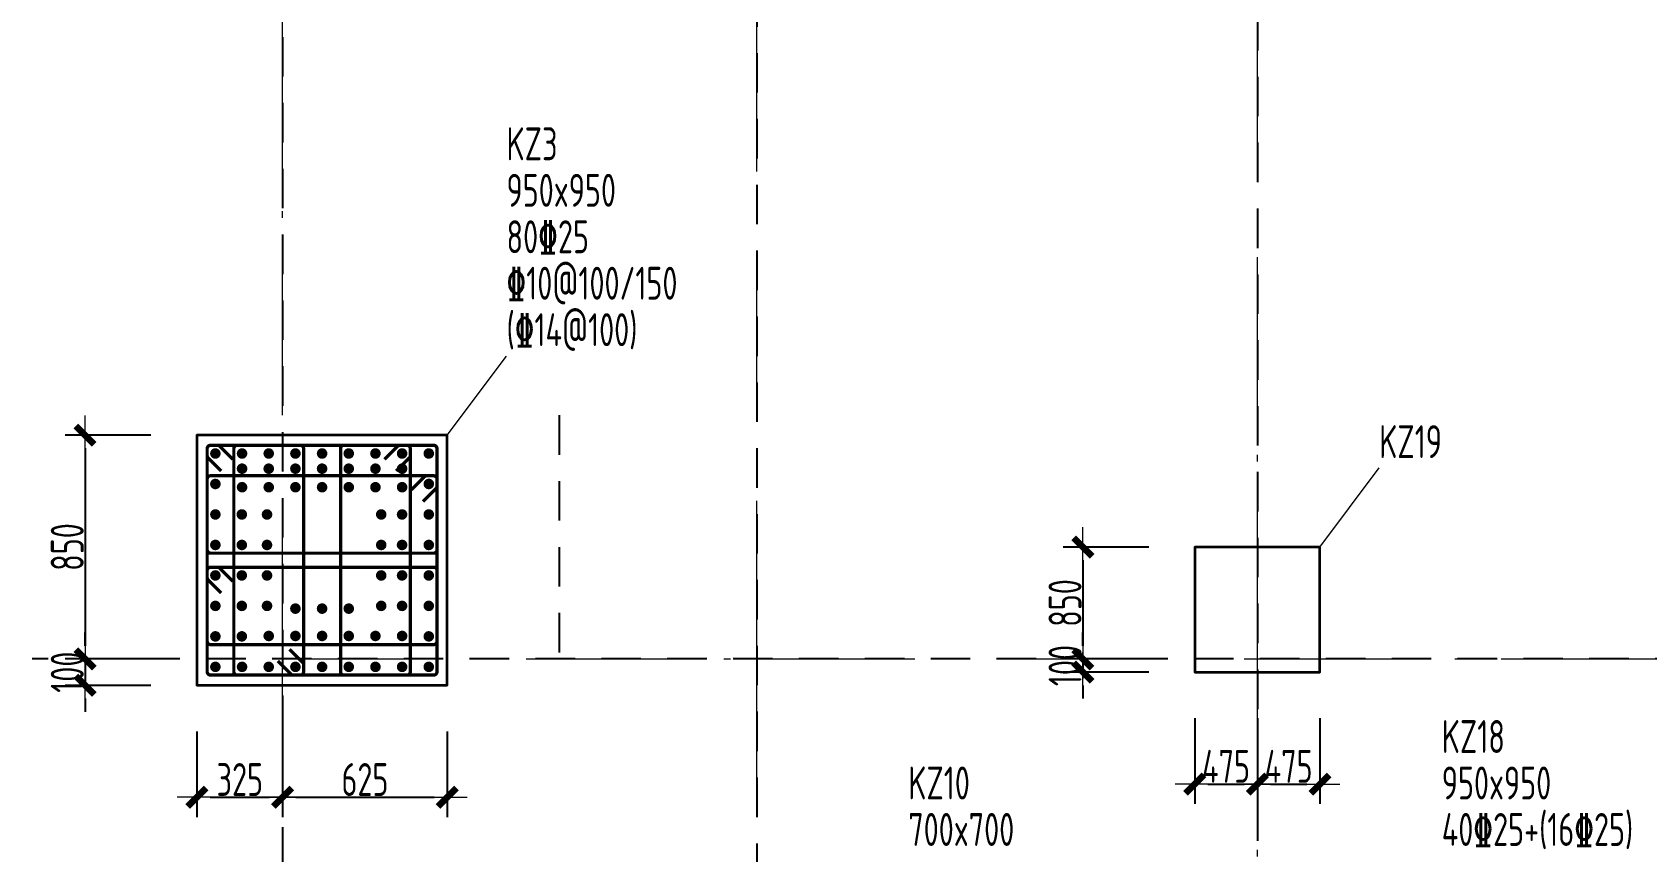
# Model space of a CAD drawing. Header units: millimetres. Extents: x 539196 to 807275, y 431843 to 1156631.
# Drawn here: x 610368 to 622624, y 964896 to 971117 of the extents above; entities that cross this region are included whole.
import ezdxf
from ezdxf.enums import TextEntityAlignment as Align

# ---------------------------------------------------------------- set-up
doc = ezdxf.new("R2010")
doc.units = ezdxf.units.MM
doc.header["$MEASUREMENT"] = 0
for name, pattern in [('DOTE', [2.42, 2, -0.2, 0.02, -0.2]), ('点划线', [1850, 1200, -300, 50, -300]), ('虚线', [500, 300, -200])]:
    doc.linetypes.add(name, pattern=pattern)
doc.layers.add('DOTE', color=1, linetype='DOTE')
for name, color, linetype, lineweight in [('柱尺寸标注', 3, 'Continuous', 18), ('柱标注引线', 2, 'Continuous', 18), ('柱箍筋', 1, 'Continuous', 25), ('柱纵筋', 1, 'Continuous', 70), ('柱集中标注', 2, 'Continuous', 18), ('砼柱', 2, 'Continuous', 35), ('网格', 9, '点划线', 18)]:
    doc.layers.add(name, color=color, linetype=linetype, lineweight=lineweight)
doc.styles.add('样式 1_yjk_yjk_yjk_yjk_yjk', font='yjkeng.shx', dxfattribs={"width": 0.7, "bigfont": 'yjkchn.shx'})
doc.dimstyles.new('盈建科结构_yjk_yjk_yjk_yjk_yjk', dxfattribs={"dimscale": 100, "dimtxt": 2.5, "dimasz": 1, "dimexe": 1.5, "dimexo": 0.625, "dimgap": 0.1, "dimtad": 1, "dimdec": 0, "dimrnd": 1, "dimzin": 0, "dimdsep": 46, "dimtxsty": '样式 1_yjk_yjk_yjk_yjk_yjk', "dimblk": '_yjkbk', "dimblk1": 'ARCHTICK', "dimblk2": 'ARCHTICK', "dimcen": 0.09, "dimadec": 0, "dimazin": 0, "dimtfac": 1, "dimtdec": 4, "dimtix": 1, "dimtmove": 2, "dimatfit": 3, "dimfxl": 0, "dimtolj": 1, "dimtzin": 0, "dimarcsym": 0})

# ---------------------------------------------------------------- blocks, each defined once
blk = doc.blocks.new('_yjkbk')
blk.add_line((-1, 0), (1.5, 0))
blk.add_lwpolyline([(-0.7, -0.7, 0.5, 0.5, 0), (0.7, 0.7, 0.5, 0.5, 0)], format="xyseb")
blk = doc.blocks.new('*D1768')
at = {"layer": 'Defpoints', "color": 0}
for p in [(619193, 966259), (619668, 966259), (619668, 965409)]:
    blk.add_point(p, dxfattribs=at)
at = {"layer": '柱尺寸标注', "color": 0, "lineweight": -2}
for p, q in [((619193, 965909), (619193, 965259)), ((619668, 965909), (619668, 965259)), ((619293, 965409), (619568, 965409))]:
    blk.add_line(p, q, dxfattribs=at)
at = {"layer": '柱尺寸标注', "color": 0, "lineweight": -2, "xscale": 100, "yscale": 100, "zscale": 100, "rotation": 180}
blk.add_blockref('_yjkbk', (619193, 965409), dxfattribs=at)
at = {"layer": '柱尺寸标注', "color": 0, "lineweight": -2, "xscale": 100, "yscale": 100, "zscale": 100}
blk.add_blockref('_yjkbk', (619668, 965409), dxfattribs=at)
at = {"layer": '柱尺寸标注', "color": 0, "insert": (619430, 965544), "char_height": 250, "attachment_point": 5, "style": '样式 1_yjk_yjk_yjk_yjk_yjk'}
blk.add_mtext('\\A1;475', dxfattribs=at)
blk = doc.blocks.new('_ARCHTICK')
at = {"color": 0, "linetype": 'ByBlock', "const_width": 0.15}
blk.add_lwpolyline([(-0.5, -0.5), (0.5, 0.5)], dxfattribs=at)
blk = doc.blocks.new('*D1769')
at = {"layer": 'Defpoints', "color": 0}
for p in [(619668, 966259), (620143, 966259), (620143, 965409)]:
    blk.add_point(p, dxfattribs=at)
at = {"layer": '柱尺寸标注', "color": 0, "lineweight": -2}
for p, q in [((619668, 965909), (619668, 965259)), ((620143, 965909), (620143, 965259)), ((619768, 965409), (620043, 965409))]:
    blk.add_line(p, q, dxfattribs=at)
at = {"layer": '柱尺寸标注', "color": 0, "lineweight": -2, "xscale": 100, "yscale": 100, "zscale": 100, "rotation": 180}
blk.add_blockref('_yjkbk', (619668, 965409), dxfattribs=at)
at = {"layer": '柱尺寸标注', "color": 0, "lineweight": -2, "xscale": 100, "yscale": 100, "zscale": 100}
blk.add_blockref('_yjkbk', (620143, 965409), dxfattribs=at)
at = {"layer": '柱尺寸标注', "color": 0, "insert": (619905, 965544), "char_height": 250, "attachment_point": 5, "style": '样式 1_yjk_yjk_yjk_yjk_yjk'}
blk.add_mtext('\\A1;475', dxfattribs=at)
blk = doc.blocks.new('*D1770')
at = {"layer": 'Defpoints', "color": 0}
for p in [(619193, 967209), (618343, 966359), (619193, 966359)]:
    blk.add_point(p, dxfattribs=at)
at = {"layer": '柱尺寸标注', "color": 0, "lineweight": -2}
for p, q in [((618843, 967209), (618193, 967209)), ((618343, 967109), (618343, 966459)), ((618843, 966359), (618193, 966359))]:
    blk.add_line(p, q, dxfattribs=at)
at = {"layer": '柱尺寸标注', "color": 0, "lineweight": -2, "xscale": 100, "yscale": 100, "zscale": 100}
for p, rotation in [((618343, 967209), 90), ((618343, 966359), 270)]:
    blk.add_blockref('_yjkbk', p, dxfattribs=dict(at, rotation=rotation))
at = {"layer": '柱尺寸标注', "color": 0, "insert": (618208, 966784), "char_height": 250, "attachment_point": 5, "rotation": 90, "style": '样式 1_yjk_yjk_yjk_yjk_yjk'}
blk.add_mtext('\\A1;850', dxfattribs=at)
blk = doc.blocks.new('*D1771')
at = {"layer": 'Defpoints', "color": 0}
for p in [(619193, 966359), (618343, 966259), (619193, 966259)]:
    blk.add_point(p, dxfattribs=at)
at = {"layer": '柱尺寸标注', "color": 0, "lineweight": -2}
for p, q in [((618343, 966459), (618343, 966559)), ((618843, 966359), (618193, 966359)), ((618343, 966359), (618343, 966259)), ((618843, 966259), (618193, 966259)), ((618343, 966159), (618343, 966059))]:
    blk.add_line(p, q, dxfattribs=at)
at = {"layer": '柱尺寸标注', "color": 0, "lineweight": -2, "xscale": 100, "yscale": 100, "zscale": 100}
for p, rotation in [((618343, 966359), 270), ((618343, 966259), 90)]:
    blk.add_blockref('_yjkbk', p, dxfattribs=dict(at, rotation=rotation))
at = {"layer": '柱尺寸标注', "color": 0, "insert": (618208, 966309), "char_height": 250, "attachment_point": 5, "rotation": 90, "style": '样式 1_yjk_yjk_yjk_yjk_yjk'}
blk.add_mtext('\\A1;100', dxfattribs=at)
blk = doc.blocks.new('*D1784')
at = {"layer": 'Defpoints', "color": 0}
for p in [(611618, 966159), (612268, 966159), (612268, 965309)]:
    blk.add_point(p, dxfattribs=at)
at = {"layer": '柱尺寸标注', "color": 0, "lineweight": -2}
for p, q in [((611618, 965809), (611618, 965159)), ((612268, 965809), (612268, 965159)), ((611718, 965309), (612168, 965309))]:
    blk.add_line(p, q, dxfattribs=at)
at = {"layer": '柱尺寸标注', "color": 0, "lineweight": -2, "xscale": 100, "yscale": 100, "zscale": 100, "rotation": 180}
blk.add_blockref('_yjkbk', (611618, 965309), dxfattribs=at)
at = {"layer": '柱尺寸标注', "color": 0, "lineweight": -2, "xscale": 100, "yscale": 100, "zscale": 100}
blk.add_blockref('_yjkbk', (612268, 965309), dxfattribs=at)
at = {"layer": '柱尺寸标注', "color": 0, "insert": (611943, 965444), "char_height": 250, "attachment_point": 5, "style": '样式 1_yjk_yjk_yjk_yjk_yjk'}
blk.add_mtext('\\A1;325', dxfattribs=at)
blk = doc.blocks.new('*D1785')
at = {"layer": 'Defpoints', "color": 0}
for p in [(612268, 966159), (613518, 966159), (613518, 965309)]:
    blk.add_point(p, dxfattribs=at)
at = {"layer": '柱尺寸标注', "color": 0, "lineweight": -2}
for p, q in [((612268, 965809), (612268, 965159)), ((613518, 965809), (613518, 965159)), ((612368, 965309), (613418, 965309))]:
    blk.add_line(p, q, dxfattribs=at)
at = {"layer": '柱尺寸标注', "color": 0, "lineweight": -2, "xscale": 100, "yscale": 100, "zscale": 100, "rotation": 180}
blk.add_blockref('_yjkbk', (612268, 965309), dxfattribs=at)
at = {"layer": '柱尺寸标注', "color": 0, "lineweight": -2, "xscale": 100, "yscale": 100, "zscale": 100}
blk.add_blockref('_yjkbk', (613518, 965309), dxfattribs=at)
at = {"layer": '柱尺寸标注', "color": 0, "insert": (612893, 965444), "char_height": 250, "attachment_point": 5, "style": '样式 1_yjk_yjk_yjk_yjk_yjk'}
blk.add_mtext('\\A1;625', dxfattribs=at)
blk = doc.blocks.new('*D1786')
at = {"layer": 'Defpoints', "color": 0}
for p in [(611618, 968059), (610768, 966359), (611618, 966359)]:
    blk.add_point(p, dxfattribs=at)
at = {"layer": '柱尺寸标注', "color": 0, "lineweight": -2}
for p, q in [((611268, 968059), (610618, 968059)), ((610768, 967959), (610768, 966459)), ((611268, 966359), (610618, 966359))]:
    blk.add_line(p, q, dxfattribs=at)
at = {"layer": '柱尺寸标注', "color": 0, "lineweight": -2, "xscale": 100, "yscale": 100, "zscale": 100}
for p, rotation in [((610768, 968059), 90), ((610768, 966359), 270)]:
    blk.add_blockref('_yjkbk', p, dxfattribs=dict(at, rotation=rotation))
at = {"layer": '柱尺寸标注', "color": 0, "insert": (610633, 967209), "char_height": 250, "attachment_point": 5, "rotation": 90, "style": '样式 1_yjk_yjk_yjk_yjk_yjk'}
blk.add_mtext('\\A1;850', dxfattribs=at)
blk = doc.blocks.new('*D1787')
at = {"layer": 'Defpoints', "color": 0}
for p in [(611618, 966359), (610768, 966159), (611618, 966159)]:
    blk.add_point(p, dxfattribs=at)
at = {"layer": '柱尺寸标注', "color": 0, "lineweight": -2}
for p, q in [((610768, 966459), (610768, 966559)), ((611268, 966359), (610618, 966359)), ((610768, 966359), (610768, 966159)), ((611268, 966159), (610618, 966159)), ((610768, 966059), (610768, 965959))]:
    blk.add_line(p, q, dxfattribs=at)
at = {"layer": '柱尺寸标注', "color": 0, "lineweight": -2, "xscale": 100, "yscale": 100, "zscale": 100}
for p, rotation in [((610768, 966359), 270), ((610768, 966159), 90)]:
    blk.add_blockref('_yjkbk', p, dxfattribs=dict(at, rotation=rotation))
at = {"layer": '柱尺寸标注', "color": 0, "insert": (610633, 966259), "char_height": 250, "attachment_point": 5, "rotation": 90, "style": '样式 1_yjk_yjk_yjk_yjk_yjk'}
blk.add_mtext('\\A1;100', dxfattribs=at)
blk = doc.blocks.new('jzzw')
at = {"layer": 'DOTE', "color": 1, "linetype": '虚线'}
for p, q in [((917386, 873149), (917386, 834829)), ((921186, 872969), (921186, 834829)), ((913786, 853271), (913786, 834829)), ((913786, 853271), (913786, 834829)), ((913786, 853271), (913786, 834829)), ((915886, 847399), (915886, 845549)), ((952506, 845549), (911886, 845549)), ((952506, 845549), (911886, 845549))]:
    blk.add_line(p, q, dxfattribs=at)

msp = doc.modelspace()

# ---------------------------------------------------------------- linework, layer by layer
at = {"layer": '柱标注引线'}
for p, q in [((613517.6, 968059.2), (613967.6, 968659.2)), ((620142.6, 967209.2), (620592.6, 967809.2))]:
    msp.add_line(p, q, dxfattribs=at)
at = {"layer": '柱箍筋', "const_width": 25}
for points in [[(611890.2, 967875), (611791.2, 967974, 0.1989124), (611772.6, 967981.7), (611721.3, 967981.7, 0.4142136), (611695.1, 967955.5), (611695.1, 966263, 0.4142136), (611721.3, 966236.7), (613413.8, 966236.7, 0.4142136), (613440.1, 966263), (613440.1, 967955.5, 0.4142136), (613413.8, 967981.7), (611721.3, 967981.7, 0.4142136), (611695.1, 967955.5), (611695.1, 967904.2, 0.1989124), (611702.8, 967885.6), (611801.8, 967786.6)], [(612232.5, 966343.4), (612331.5, 966244.4, 0.1989124), (612350.1, 966236.7), (612401.3, 966236.7, 0.4142136), (612427.6, 966263), (612427.6, 967955.5, 0.4142136), (612401.3, 967981.7), (611923.8, 967981.7, 0.4142136), (611897.6, 967955.5), (611897.6, 966263, 0.4142136), (611923.8, 966236.7), (612401.3, 966236.7, 0.4142136), (612427.6, 966263), (612427.6, 966314.2, 0.1989124), (612419.9, 966332.8), (612320.9, 966431.8)], [(613042.5, 967875), (613141.5, 967974, -0.1989124), (613160.1, 967981.7), (613211.3, 967981.7, -0.4142136), (613237.6, 967955.5), (613237.6, 966263, -0.4142136), (613211.3, 966236.7), (612733.8, 966236.7, -0.4142136), (612707.6, 966263), (612707.6, 967955.5, -0.4142136), (612733.8, 967981.7), (613211.3, 967981.7, -0.4142136), (613237.6, 967955.5), (613237.6, 967904.2, -0.1989124), (613229.9, 967885.6), (613130.9, 967786.6)], [(613333.4, 967555.2), (613432.4, 967654.2, 0.1989124), (613440.1, 967672.8), (613440.1, 967724, 0.4142136), (613413.8, 967750.3), (611721.3, 967750.3, 0.4142136), (611695.1, 967724), (611695.1, 967188.7, 0.4142136), (611721.3, 967162.4), (613413.8, 967162.4, 0.4142136), (613440.1, 967188.7), (613440.1, 967724, 0.4142136), (613413.8, 967750.3), (613362.6, 967750.3, 0.1989124), (613344, 967742.6), (613245, 967643.6)], [(611801.8, 966860.9), (611702.8, 966959.9, -0.1989124), (611695.1, 966978.5), (611695.1, 967029.8, -0.4142136), (611721.3, 967056), (613413.8, 967056, -0.4142136), (613440.1, 967029.8), (613440.1, 966494.4, -0.4142136), (613413.8, 966468.2), (611721.3, 966468.2, -0.4142136), (611695.1, 966494.4), (611695.1, 967029.8, -0.4142136), (611721.3, 967056), (611772.6, 967056, -0.1989124), (611791.2, 967048.3), (611890.2, 966949.3)]]:
    msp.add_lwpolyline(points, format="xyb", dxfattribs=at)
at = {"layer": '柱纵筋', "const_width": 40}
for points in [[(611777.6, 967919.2, 1), (611737.6, 967919.2, 1)], [(611980.1, 967919.2, 1), (611940.1, 967919.2, 1)], [(612182.6, 967919.2, 1), (612142.6, 967919.2, 1)], [(612385.1, 967919.2, 1), (612345.1, 967919.2, 1)], [(612587.6, 967919.2, 1), (612547.6, 967919.2, 1)], [(612790.1, 967919.2, 1), (612750.1, 967919.2, 1)], [(612992.6, 967919.2, 1), (612952.6, 967919.2, 1)], [(613195.1, 967919.2, 1), (613155.1, 967919.2, 1)], [(613397.6, 967919.2, 1), (613357.6, 967919.2, 1)], [(611980.1, 967804, 1), (611940.1, 967804, 1)], [(612182.6, 967804, 1), (612142.6, 967804, 1)], [(612385.1, 967804, 1), (612345.1, 967804, 1)], [(612587.6, 967804, 1), (612547.6, 967804, 1)], [(612790.1, 967804, 1), (612750.1, 967804, 1)], [(612992.6, 967804, 1), (612952.6, 967804, 1)], [(613195.1, 967804, 1), (613155.1, 967804, 1)], [(611777.6, 967687.8, 1), (611737.6, 967687.8, 1)], [(611980.1, 967663.2, 1), (611940.1, 967663.2, 1)], [(612182.6, 967663.2, 1), (612142.6, 967663.2, 1)], [(612385.1, 967663.2, 1), (612345.1, 967663.2, 1)], [(612587.6, 967663.2, 1), (612547.6, 967663.2, 1)], [(612790.1, 967663.2, 1), (612750.1, 967663.2, 1)], [(612992.6, 967663.2, 1), (612952.6, 967663.2, 1)], [(613195.1, 967663.2, 1), (613155.1, 967663.2, 1)], [(613397.6, 967687.8, 1), (613357.6, 967687.8, 1)], [(611777.6, 967456.4, 1), (611737.6, 967456.4, 1)], [(611978.2, 967456.4, 1), (611938.2, 967456.4, 1)], [(612169.5, 967456.4, 1), (612129.5, 967456.4, 1)], [(613036.6, 967456.4, 1), (612996.6, 967456.4, 1)], [(613194.8, 967456.4, 1), (613154.8, 967456.4, 1)], [(613397.6, 967456.4, 1), (613357.6, 967456.4, 1)], [(611777.6, 967224.9, 1), (611737.6, 967224.9, 1)], [(611978.2, 967224.9, 1), (611938.2, 967224.9, 1)], [(612169.5, 967224.9, 1), (612129.5, 967224.9, 1)], [(613036.6, 967224.9, 1), (612996.6, 967224.9, 1)], [(613194.8, 967224.9, 1), (613154.8, 967224.9, 1)], [(613397.6, 967224.9, 1), (613357.6, 967224.9, 1)], [(611777.6, 966993.5, 1), (611737.6, 966993.5, 1)], [(611978.2, 966993.5, 1), (611938.2, 966993.5, 1)], [(612169.5, 966993.5, 1), (612129.5, 966993.5, 1)], [(613036.6, 966993.5, 1), (612996.6, 966993.5, 1)], [(613194.8, 966993.5, 1), (613154.8, 966993.5, 1)], [(613397.6, 966993.5, 1), (613357.6, 966993.5, 1)], [(611777.6, 966762.1, 1), (611737.6, 966762.1, 1)], [(611978.2, 966762.1, 1), (611938.2, 966762.1, 1)], [(612169.5, 966762.1, 1), (612129.5, 966762.1, 1)], [(612385.1, 966741.4, 1), (612345.1, 966741.4, 1)], [(612587.6, 966741.4, 1), (612547.6, 966741.4, 1)], [(612790.1, 966741.4, 1), (612750.1, 966741.4, 1)], [(613036.6, 966762.1, 1), (612996.6, 966762.1, 1)], [(613194.8, 966762.1, 1), (613154.8, 966762.1, 1)], [(613397.6, 966762.1, 1), (613357.6, 966762.1, 1)], [(611777.6, 966530.7, 1), (611737.6, 966530.7, 1)], [(611978.2, 966530.7, 1), (611938.2, 966530.7, 1)], [(612182.6, 966533.9, 1), (612142.6, 966533.9, 1)], [(612385.1, 966533.9, 1), (612345.1, 966533.9, 1)], [(612587.6, 966533.9, 1), (612547.6, 966533.9, 1)], [(612790.1, 966533.9, 1), (612750.1, 966533.9, 1)], [(612992.6, 966533.9, 1), (612952.6, 966533.9, 1)], [(613195.1, 966533.9, 1), (613155.1, 966533.9, 1)], [(613397.6, 966530.7, 1), (613357.6, 966530.7, 1)], [(611777.6, 966299.2, 1), (611737.6, 966299.2, 1)], [(611980.1, 966299.2, 1), (611940.1, 966299.2, 1)], [(612182.6, 966299.2, 1), (612142.6, 966299.2, 1)], [(612385.1, 966299.2, 1), (612345.1, 966299.2, 1)], [(612587.6, 966299.2, 1), (612547.6, 966299.2, 1)], [(612790.1, 966299.2, 1), (612750.1, 966299.2, 1)], [(612992.6, 966299.2, 1), (612952.6, 966299.2, 1)], [(613195.1, 966299.2, 1), (613155.1, 966299.2, 1)], [(613397.6, 966299.2, 1), (613357.6, 966299.2, 1)]]:
    msp.add_lwpolyline(points, format="xyb", close=True, dxfattribs=at)
at = {"layer": '砼柱'}
for points in [[(613517.6, 968059.2), (611617.6, 968059.2), (611617.6, 966159.2), (613517.6, 966159.2)], [(620142.6, 967209.2), (619192.6, 967209.2), (619192.6, 966259.2), (620142.6, 966259.2)]]:
    msp.add_lwpolyline(points, close=True, dxfattribs=at)
at = {"layer": '网格'}
for p, q in [((612267.6, 966359.2), (612267.6, 972959.2)), ((615867.6, 966359.2), (615867.6, 972959.2)), ((619667.6, 966359.2), (619667.6, 972959.2)), ((612267.6, 963359.2), (612267.6, 966359.2)), ((612267.6, 966359.2), (615867.6, 966359.2)), ((615867.6, 966359.2), (619667.6, 966359.2)), ((615867.6, 963359.2), (615867.6, 966359.2)), ((619667.6, 966359.2), (623467.6, 966359.2)), ((619667.6, 963359.2), (619667.6, 966359.2))]:
    msp.add_line(p, q, dxfattribs=at)

# ---------------------------------------------------------------- block references
msp.add_blockref('jzzw', (-301518.2, 120810.3))

# ---------------------------------------------------------------- texts
at = {"layer": '柱集中标注', "linetype": 'Continuous', "style": '样式 1_yjk_yjk_yjk_yjk_yjk', "width": 0.7}
for s, p in [('KZ3', (613967.6, 970070.2)), ('950x950', (613967.6, 969717.5)), ('80\x8425', (613967.6, 969364.7)), ('\x8410@100/150', (613967.6, 969012)), ('(\x8414@100)', (613967.6, 968659.2)), ('KZ19', (620592.6, 967809.2)), ('KZ18', (621067.6, 965570.2)), ('KZ10', (617017.6, 965217.5)), ('950x950', (621067.6, 965217.5)), ('700x700', (617017.6, 964864.7)), ('40\x8425+(16\x8425)', (621067.6, 964864.7))]:
    msp.add_text(s, height=250, dxfattribs=at).set_placement(p, align=Align.BOTTOM_LEFT)

# ---------------------------------------------------------------- dimensions: what is measured, and where the dimension line sits
at = {"layer": '柱尺寸标注'}
for p1, p2, override, picture, middle in [((611617.6, 968059.2), (611617.6, 966359.2), {"dimscale": 100, "dimtxt": 2.5, "dimasz": 1, "dimexe": 1.5, "dimexo": 3.5, "dimgap": 0.1, "dimtad": 1, "dimlfac": 0.5, "dimrnd": 5, "dimdle": 0, "dimfxlon": 0}, '*D1786', (610632.6, 967209.2)), ((619192.6, 967209.2), (619192.6, 966359.2), {"dimscale": 100, "dimtxt": 2.5, "dimasz": 1, "dimexe": 1.5, "dimexo": 3.5, "dimgap": 0.1, "dimtad": 1, "dimlfac": 1, "dimrnd": 5, "dimdle": 0, "dimfxlon": 0}, '*D1770', (618207.6, 966784.2)), ((611617.6, 966359.2), (611617.6, 966159.2), {"dimscale": 100, "dimtxt": 2.5, "dimasz": 1, "dimexe": 1.5, "dimexo": 3.5, "dimgap": 0.1, "dimtad": 1, "dimlfac": 0.5, "dimrnd": 5, "dimdle": 0, "dimfxlon": 0}, '*D1787', (610632.6, 966259.2)), ((619192.6, 966359.2), (619192.6, 966259.2), {"dimscale": 100, "dimtxt": 2.5, "dimasz": 1, "dimexe": 1.5, "dimexo": 3.5, "dimgap": 0.1, "dimtad": 1, "dimlfac": 1, "dimrnd": 5, "dimdle": 0, "dimfxlon": 0}, '*D1771', (618207.6, 966309.2)), ((611617.6, 966159.2), (612267.6, 966159.2), {"dimscale": 100, "dimtxt": 2.5, "dimasz": 1, "dimexe": 1.5, "dimexo": 3.5, "dimgap": 0.1, "dimtad": 1, "dimlfac": 0.5, "dimrnd": 5, "dimdle": 0, "dimfxlon": 0}, '*D1784', (611942.6, 965444.2)), ((612267.6, 966159.2), (613517.6, 966159.2), {"dimscale": 100, "dimtxt": 2.5, "dimasz": 1, "dimexe": 1.5, "dimexo": 3.5, "dimgap": 0.1, "dimtad": 1, "dimlfac": 0.5, "dimrnd": 5, "dimdle": 0, "dimfxlon": 0}, '*D1785', (612892.6, 965444.2)), ((619192.6, 966259.2), (619667.6, 966259.2), {"dimscale": 100, "dimtxt": 2.5, "dimasz": 1, "dimexe": 1.5, "dimexo": 3.5, "dimgap": 0.1, "dimtad": 1, "dimlfac": 1, "dimrnd": 5, "dimdle": 0, "dimfxlon": 0}, '*D1768', (619430.1, 965544.2)), ((619667.6, 966259.2), (620142.6, 966259.2), {"dimscale": 100, "dimtxt": 2.5, "dimasz": 1, "dimexe": 1.5, "dimexo": 3.5, "dimgap": 0.1, "dimtad": 1, "dimlfac": 1, "dimrnd": 5, "dimdle": 0, "dimfxlon": 0}, '*D1769', (619905.1, 965544.2))]:
    dim = msp.add_aligned_dim(p1=p1, p2=p2, distance=-850, dimstyle='盈建科结构_yjk_yjk_yjk_yjk_yjk', override=override, dxfattribs=at)
    dim.commit()
    dim.dimension.update_dxf_attribs({"geometry": picture, "text_midpoint": middle})

doc.saveas('drawing.dxf')
